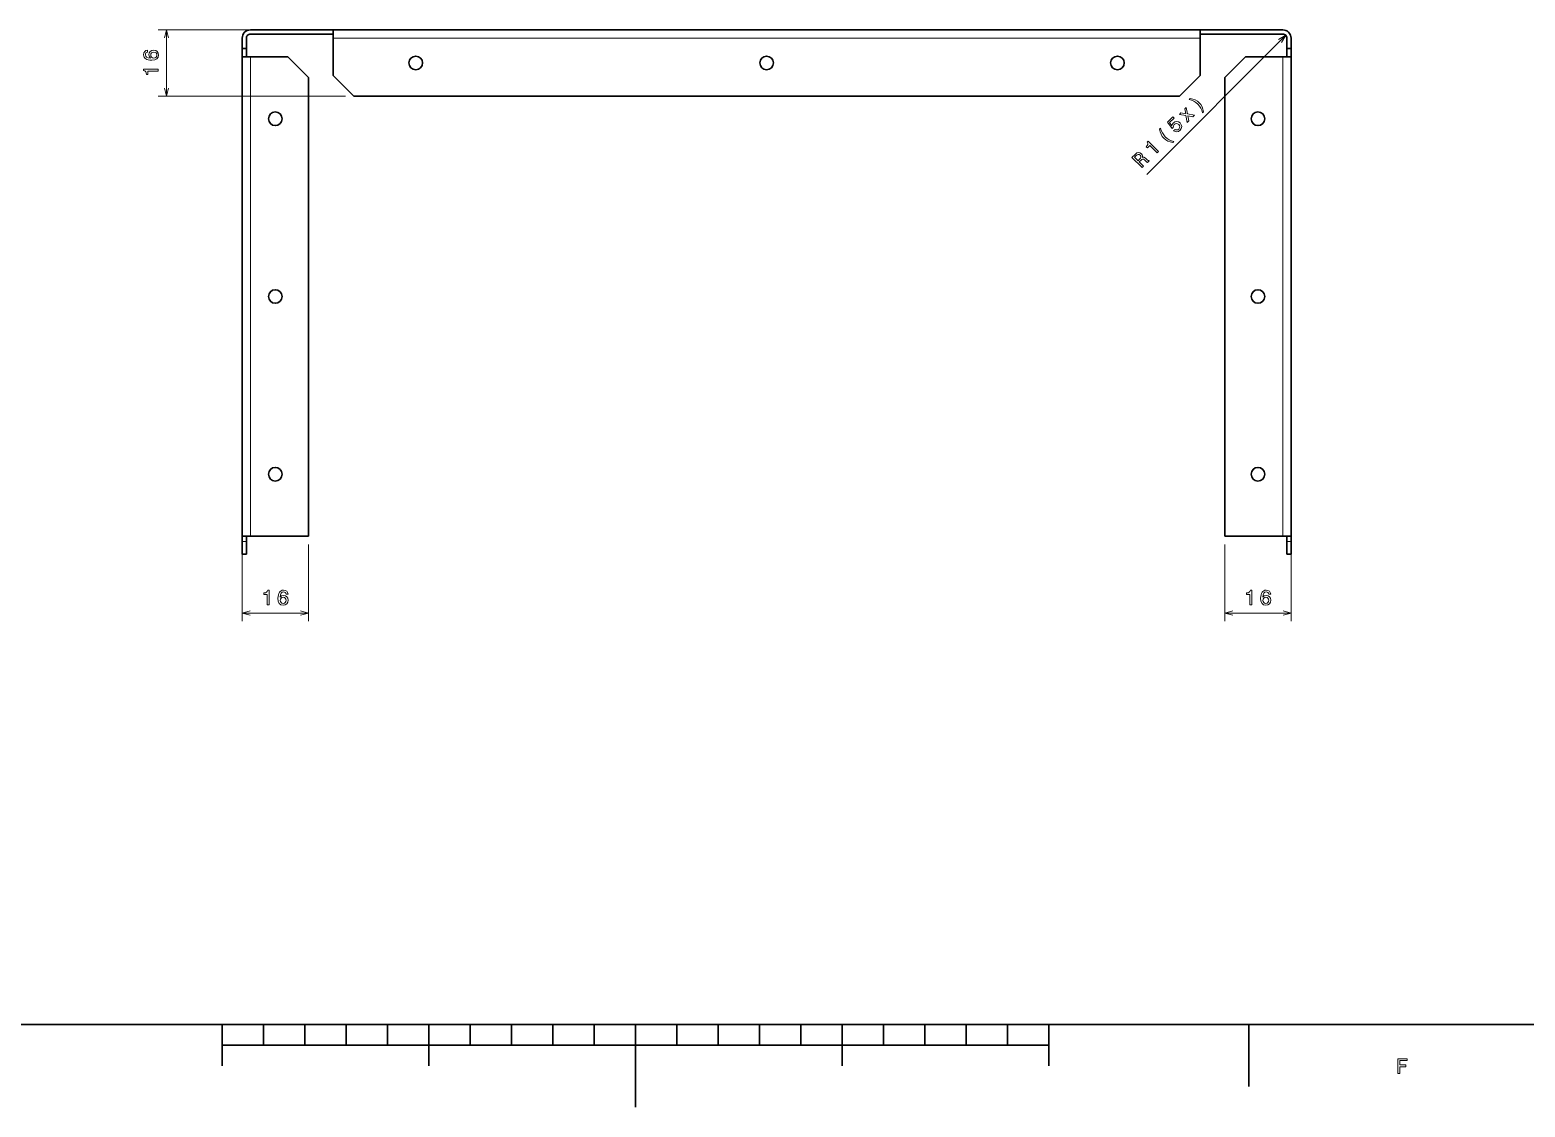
# Model space of a CAD drawing. Extents: x 0 to 1189, y 0 to 841.
# Drawn here: x 448 to 809.7, y 0 to 260.6 of the extents above; entities that cross this region are included whole.
import ezdxf

# ---------------------------------------------------------------- set-up
doc = ezdxf.new("R2010")
doc.units = 0

msp = doc.modelspace()

# ---------------------------------------------------------------- linework, layer by layer
at = {"color": 7, "lineweight": 13}
for p, q in [((519.365112, 260.606873), (479.042542, 260.606873)), ((521.365112, 258.606873), (731.115112, 258.606873)), ((751.820618, 259.315613), (718.254456, 225.593262)), ((501.365143, 138.106873), (501.365143, 254.106873)), ((751.115112, 254.106873), (751.115112, 138.106873)), ((524.365112, 244.606873), (479.042542, 244.606873))]:
    msp.add_line(p, q, dxfattribs=at)
at = {"color": 7, "lineweight": 13, "ltscale": 0.4}
for p, q in [((481.042542, 244.606873), (481.042542, 260.606873)), ((737.115112, 119.53685), (753.115112, 119.53685))]:
    msp.add_line(p, q, dxfattribs=at)
at = {"color": 7, "lineweight": 35, "ltscale": 0.499999}
for p, q in [((521.365112, 260.606873), (501.365143, 260.606873)), ((501.365143, 259.606873), (521.365112, 259.606873))]:
    msp.add_line(p, q, dxfattribs=at)
at = {"color": 7, "lineweight": 35}
for p, q in [((521.365112, 260.606873), (731.115112, 260.606873)), ((751.115112, 260.606873), (731.115112, 260.606873)), ((731.115112, 259.606873), (751.115112, 259.606873)), ((499.365143, 138.106873), (499.365143, 254.106873)), ((753.115112, 254.106873), (753.115112, 138.106873)), ((515.365112, 249.106873), (515.365112, 138.106873)), ((737.115112, 138.106873), (737.115112, 249.106873)), ((726.115112, 244.606873), (526.365112, 244.606873)), ((20, 20), (1169, 20)), ((594.5, 20), (594.5, 0)), ((494.5, 15), (694.5, 15))]:
    msp.add_line(p, q, dxfattribs=at)
at = {"color": 7, "lineweight": 35, "ltscale": 0.025}
for p, q in [((521.365112, 260.606873), (521.365112, 259.606873)), ((731.115112, 260.606873), (731.115112, 259.606873)), ((731.115112, 258.606873), (731.115112, 259.606873)), ((499.365143, 256.106873), (500.365143, 256.106873)), ((753.115112, 256.106873), (752.115112, 256.106873)), ((500.365143, 133.806854), (499.365143, 133.806854)), ((752.115112, 133.806854), (753.115112, 133.806854))]:
    msp.add_line(p, q, dxfattribs=at)
at = {"color": 7, "lineweight": 35, "ltscale": 0.05}
for p, q in [((521.365112, 258.606873), (521.365112, 260.606873)), ((499.365143, 254.106873), (499.365143, 256.106873)), ((501.365143, 254.106873), (499.365143, 254.106873)), ((500.365143, 254.106873), (500.365143, 256.106873)), ((751.115112, 254.106873), (753.115112, 254.106873)), ((752.115112, 254.106873), (752.115112, 256.106873)), ((753.115112, 254.106873), (753.115112, 256.106873)), ((501.365143, 138.106873), (499.365143, 138.106873)), ((751.115112, 138.106873), (753.115112, 138.106873))]:
    msp.add_line(p, q, dxfattribs=at)
at = {"color": 7, "lineweight": 35, "ltscale": 0.0625}
for p, q in [((499.365143, 258.606873), (499.365143, 256.106873)), ((500.365143, 256.106873), (500.365143, 258.606873)), ((752.115112, 258.606873), (752.115112, 256.106873)), ((753.115112, 256.106873), (753.115112, 258.606873))]:
    msp.add_line(p, q, dxfattribs=at)
at = {"color": 7, "lineweight": 35, "ltscale": 0.225}
for p, q in [((521.365112, 249.606873), (521.365112, 258.606873)), ((731.115112, 249.606873), (731.115112, 258.606873)), ((510.365143, 254.106873), (501.365143, 254.106873)), ((742.115112, 254.106873), (751.115112, 254.106873))]:
    msp.add_line(p, q, dxfattribs=at)
at = {"color": 7, "lineweight": 35, "ltscale": 0.176776}
msp.add_line((515.365112, 249.106873), (510.365143, 254.106873), dxfattribs=at)
at = {"color": 7, "lineweight": 35, "ltscale": 0.176777}
for p, q in [((737.115112, 249.106873), (742.115112, 254.106873)), ((521.365112, 249.606873), (526.365112, 244.606873)), ((726.115112, 244.606873), (731.115112, 249.606873))]:
    msp.add_line(p, q, dxfattribs=at)
at = {"color": 7, "lineweight": 35, "ltscale": 0.0325}
for p, q in [((499.365143, 136.806854), (499.365143, 138.106873)), ((500.365143, 136.806854), (500.365143, 138.106873)), ((752.115112, 136.806854), (752.115112, 138.106873)), ((753.115112, 136.806854), (753.115112, 138.106873))]:
    msp.add_line(p, q, dxfattribs=at)
at = {"color": 7, "lineweight": 35, "ltscale": 0.349999}
msp.add_line((501.365143, 138.106873), (515.365112, 138.106873), dxfattribs=at)
at = {"color": 7, "lineweight": 35, "ltscale": 0.35}
msp.add_line((737.115112, 138.106873), (751.115112, 138.106873), dxfattribs=at)
at = {"color": 7, "lineweight": 35, "ltscale": 0.075}
for p, q in [((499.365143, 136.806854), (499.365143, 133.806854)), ((500.365143, 136.806854), (500.365143, 133.806854)), ((752.115112, 133.806854), (752.115112, 136.806854)), ((753.115112, 133.806854), (753.115112, 136.806854))]:
    msp.add_line(p, q, dxfattribs=at)
at = {"color": 7, "lineweight": 13, "ltscale": 0.025}
for p, q in [((500.365143, 136.806854), (499.365143, 136.806854)), ((752.115112, 136.806854), (753.115112, 136.806854))]:
    msp.add_line(p, q, dxfattribs=at)
at = {"color": 7, "lineweight": 13, "ltscale": 0.464251}
for p, q in [((499.365143, 136.106873), (499.365143, 117.53685)), ((515.365112, 136.106873), (515.365112, 117.53685)), ((737.115112, 136.106873), (737.115112, 117.53685)), ((753.115112, 136.106873), (753.115112, 117.53685))]:
    msp.add_line(p, q, dxfattribs=at)
at = {"color": 7, "lineweight": 13, "ltscale": 0.399999}
msp.add_line((499.365143, 119.53685), (515.365112, 119.53685), dxfattribs=at)
at = {"color": 7, "lineweight": 35, "ltscale": 0.25}
for p, q in [((494.5, 20), (494.5, 10)), ((544.5, 20), (544.5, 10)), ((644.5, 20), (644.5, 10)), ((694.5, 20), (694.5, 10))]:
    msp.add_line(p, q, dxfattribs=at)
at = {"color": 7, "lineweight": 35, "ltscale": 0.125}
for p, q in [((504.5, 20), (504.5, 15)), ((514.5, 20), (514.5, 15)), ((524.5, 20), (524.5, 15)), ((534.5, 20), (534.5, 15)), ((554.5, 20), (554.5, 15)), ((564.5, 20), (564.5, 15)), ((574.5, 20), (574.5, 15)), ((584.5, 20), (584.5, 15)), ((604.5, 20), (604.5, 15)), ((614.5, 20), (614.5, 15)), ((624.5, 20), (624.5, 15)), ((634.5, 20), (634.5, 15)), ((654.5, 20), (654.5, 15)), ((664.5, 20), (664.5, 15)), ((674.5, 20), (674.5, 15)), ((684.5, 20), (684.5, 15))]:
    msp.add_line(p, q, dxfattribs=at)
at = {"color": 7, "lineweight": 35, "ltscale": 0.375}
msp.add_line((742.900024, 20), (742.900024, 5), dxfattribs=at)
at = {"color": 7, "lineweight": 13}
for points in [[(481.560181, 258.675018), (481.042542, 260.606873), (480.524902, 258.675018)], [(750.824585, 257.581238), (751.820618, 259.315613), (750.090881, 258.311584)], [(480.524902, 246.538727), (481.042542, 244.606873), (481.560181, 246.538727)], [(501.296997, 120.054489), (499.365143, 119.53685), (501.296997, 119.019211)], [(513.433289, 119.019211), (515.365112, 119.53685), (513.433289, 120.054489)], [(739.046997, 120.054489), (737.115112, 119.53685), (739.046997, 119.019211)], [(751.183289, 119.019211), (753.115112, 119.53685), (751.183289, 120.054489)]]:
    msp.add_lwpolyline(points, dxfattribs=at)
for points in [[(476.485626, 255.685272), (476.077118, 255.589447), (475.774536, 255.367523), (475.582886, 255.024597), (475.517334, 254.58078), (475.552612, 254.283234), (475.648438, 254.026031), (475.804779, 253.799103), (476.026703, 253.607452), (476.304077, 253.456146), (476.641968, 253.345184), (477.040375, 253.274597), (477.489227, 253.254425), (478.205353, 253.335114), (478.724823, 253.582245), (479.037506, 253.980652), (479.143402, 254.52533), (479.052612, 255.014496), (478.815613, 255.387695), (478.442383, 255.629791), (477.968323, 255.715515), (477.489227, 255.629791), (477.121063, 255.397797), (476.889099, 255.039734), (476.80838, 254.595917), (476.909241, 254.116821), (477.196716, 253.758759), (476.641968, 253.834381), (476.243561, 253.995789), (476.006531, 254.242889), (475.925842, 254.585846), (475.966187, 254.837982), (476.072083, 255.029633), (476.248596, 255.155731), (476.485626, 255.221283)], [(477.973389, 255.226318), (478.291107, 255.170837), (478.533173, 255.029633), (478.69455, 254.802704), (478.744995, 254.520264), (478.69455, 254.222717), (478.538208, 253.995789), (478.296143, 253.849518), (477.978424, 253.804138), (477.665741, 253.854553), (477.428711, 253.995789), (477.277405, 254.227753), (477.221924, 254.540436), (477.277405, 254.812775), (477.423676, 255.029633), (477.660706, 255.170837)], [(479.042542, 250.648071), (479.042542, 251.107025), (475.517334, 251.107025), (475.517334, 250.764069), (475.824951, 250.673309), (476.031738, 250.49173), (476.152771, 250.214355), (476.193115, 249.831085), (476.551178, 249.831085), (476.551178, 250.648071)], [(731.942932, 240.800751), (731.805908, 241.449493), (731.597778, 242.019562), (731.300598, 242.528839), (730.907227, 242.991516), (730.446289, 243.37915), (729.932129, 243.677521), (729.361084, 243.883026), (728.711731, 244.017029), (728.487549, 243.79184), (729.065674, 243.614868), (729.608337, 243.359375), (730.108337, 243.032471), (730.562134, 242.644806), (730.951904, 242.19281), (731.284729, 241.690765), (731.535645, 241.149292), (731.718811, 240.575592)], [(724.70874, 236.206512), (725.080078, 235.993408), (725.483154, 235.940857), (725.882324, 236.055908), (726.263245, 236.33139), (726.558228, 236.756439), (726.664185, 237.213135), (726.563232, 237.669373), (726.273438, 238.093048), (725.880493, 238.363159), (725.448853, 238.451324), (725.014038, 238.350464), (724.608154, 238.06424), (724.384155, 237.753448), (724.295776, 237.428741), (723.72699, 238.194122), (724.808594, 239.280731), (724.515503, 239.572479), (723.195557, 238.246399), (724.315186, 236.74054), (724.599854, 237.026459), (724.638184, 237.401001), (724.840698, 237.725983), (725.107727, 237.915619), (725.396423, 237.976898), (725.681885, 237.913391), (725.946167, 237.728546), (726.132202, 237.465088), (726.193542, 237.176392), (726.130005, 236.890961), (725.94519, 236.626617), (725.731567, 236.462097), (725.50354, 236.397369), (725.268066, 236.418213), (725.039551, 236.53894)], [(728.364868, 238.585754), (728.108765, 239.822601), (729.361084, 239.586578), (729.738159, 239.965454), (728.064941, 240.264709), (727.779602, 241.8367), (727.416748, 241.472107), (727.647644, 240.310089), (726.484558, 240.535614), (726.114563, 240.163879), (727.680786, 239.871521), (727.998413, 238.21759)], [(724.552002, 233.375397), (724.776123, 233.600555), (724.194458, 233.773956), (723.655396, 234.025909), (723.148193, 234.352814), (722.697998, 234.744019), (722.304688, 235.192444), (721.979004, 235.694519), (721.720947, 236.235962), (721.544922, 236.816833), (721.32074, 236.591644), (721.454224, 235.939362), (721.662354, 235.369263), (721.963135, 234.856445), (722.356445, 234.400879), (722.817383, 234.006134), (723.328003, 233.711334), (723.899048, 233.505829)], [(720.691101, 230.876282), (721.014893, 231.201538), (718.516357, 233.688446), (718.274414, 233.445404), (718.428467, 233.164032), (718.446899, 232.889465), (718.337036, 232.607513), (718.095215, 232.307373), (718.348999, 232.054779), (718.925354, 232.63382)], [(717.114502, 227.28299), (717.445374, 227.615417), (716.398071, 228.657867), (716.736084, 228.997437), (716.99585, 229.236969), (717.202393, 229.344421), (717.405762, 229.312805), (717.652222, 229.138641), (717.991699, 228.836304), (718.223938, 228.647827), (718.391724, 228.566193), (718.76532, 228.941498), (718.697388, 229.009125), (718.515503, 229.02652), (718.301147, 229.182922), (717.875916, 229.556396), (717.518799, 229.790924), (717.343994, 229.801208), (717.14801, 229.740143), (717.200928, 229.972046), (717.175476, 230.196655), (717.082275, 230.417542), (716.914185, 230.627563), (716.564087, 230.876373), (716.196594, 230.95752), (715.825928, 230.856812), (715.45929, 230.58139), (714.633911, 229.752136)], [(715.670593, 230.186035), (715.909058, 230.382721), (716.130005, 230.468811), (716.351135, 230.440796), (716.579712, 230.277283), (716.751465, 230.035187), (716.780518, 229.814178), (716.681213, 229.585693), (716.474976, 229.342743), (716.094238, 228.960266), (715.268555, 229.782135)], [(505.406342, 121.53685), (505.865295, 121.53685), (505.865295, 125.062065), (505.522339, 125.062065), (505.43158, 124.754433), (505.25, 124.547653), (504.972626, 124.42662), (504.589355, 124.386276), (504.589355, 124.028206), (505.406342, 124.028206)], [(510.443542, 124.093765), (510.347717, 124.502266), (510.125793, 124.804863), (509.782867, 124.996506), (509.33905, 125.062065), (509.041504, 125.026764), (508.784302, 124.930939), (508.557373, 124.774605), (508.365723, 124.552704), (508.214417, 124.275322), (508.103455, 123.937424), (508.032867, 123.539009), (508.012695, 123.090164), (508.093384, 122.374023), (508.340515, 121.854568), (508.738922, 121.541893), (509.283569, 121.435989), (509.772766, 121.526764), (510.145996, 121.763794), (510.388062, 122.136993), (510.473785, 122.611061), (510.388062, 123.090164), (510.156067, 123.458321), (509.798004, 123.690308), (509.354187, 123.770996), (508.875092, 123.670135), (508.517029, 123.382668), (508.592651, 123.937424), (508.754028, 124.335838), (509.00116, 124.572876), (509.344116, 124.653564), (509.596252, 124.61322), (509.787903, 124.507309), (509.914001, 124.330795), (509.979553, 124.093765)], [(509.984589, 122.60601), (509.929108, 122.288292), (509.787903, 122.046219), (509.560974, 121.884834), (509.278534, 121.834396), (508.980988, 121.884834), (508.754028, 122.041168), (508.607788, 122.283249), (508.562408, 122.600967), (508.612854, 122.913651), (508.754028, 123.150681), (508.986023, 123.301979), (509.298706, 123.357452), (509.571045, 123.301979), (509.787903, 123.155724), (509.929108, 122.918694)], [(743.156372, 121.53685), (743.615295, 121.53685), (743.615295, 125.062065), (743.272339, 125.062065), (743.18158, 124.754433), (743, 124.547653), (742.722656, 124.42662), (742.339355, 124.386276), (742.339355, 124.028206), (743.156372, 124.028206)], [(748.193542, 124.093765), (748.097717, 124.502266), (747.875854, 124.804863), (747.532837, 124.996506), (747.089111, 125.062065), (746.791504, 125.026764), (746.534302, 124.930939), (746.307373, 124.774605), (746.115723, 124.552704), (745.964417, 124.275322), (745.853516, 123.937424), (745.782837, 123.539009), (745.762695, 123.090164), (745.843384, 122.374023), (746.090515, 121.854568), (746.488892, 121.541893), (747.033569, 121.435989), (747.522827, 121.526764), (747.895996, 121.763794), (748.138062, 122.136993), (748.223755, 122.611061), (748.138062, 123.090164), (747.906067, 123.458321), (747.547974, 123.690308), (747.104187, 123.770996), (746.625122, 123.670135), (746.267029, 123.382668), (746.342651, 123.937424), (746.504028, 124.335838), (746.75116, 124.572876), (747.094116, 124.653564), (747.346313, 124.61322), (747.537903, 124.507309), (747.664001, 124.330795), (747.729553, 124.093765)], [(747.734619, 122.60601), (747.679138, 122.288292), (747.537903, 122.046219), (747.310974, 121.884834), (747.028564, 121.834396), (746.730957, 121.884834), (746.504028, 122.041168), (746.357788, 122.283249), (746.312378, 122.600967), (746.362854, 122.913651), (746.504028, 123.150681), (746.736084, 123.301979), (747.048706, 123.357452), (747.321045, 123.301979), (747.537903, 123.155724), (747.679138, 122.918694)], [(778.966125, 8.166786), (779.435181, 8.166786), (779.435181, 9.775576), (780.907776, 9.775576), (780.907776, 10.194164), (779.435181, 10.194164), (779.435181, 11.243155), (781.245667, 11.243155), (781.245667, 11.666786), (778.966125, 11.666786)]]:
    msp.add_lwpolyline(points, close=True, dxfattribs=at)
at = {"color": 7, "lineweight": 35}
for centre in [(541.365112, 252.606873), (626.240112, 252.606873), (711.115112, 252.606873), (507.365143, 239.106873), (745.115112, 239.106873), (507.365143, 196.106873), (745.115112, 196.106873), (507.365143, 153.106873), (745.115112, 153.106873)]:
    msp.add_circle(centre, 1.65, dxfattribs=at)
for centre, radius, start, end in [((501.365143, 258.606873), 2, 90.000003, 180.000005), ((751.115112, 258.606873), 2, 0, 90.000003), ((501.365143, 258.606873), 1, 90.000003, 180.000005), ((751.115112, 258.606873), 1, 0, 90.000003)]:
    msp.add_arc(centre, radius, start, end, dxfattribs=at)

doc.saveas('drawing.dxf')
